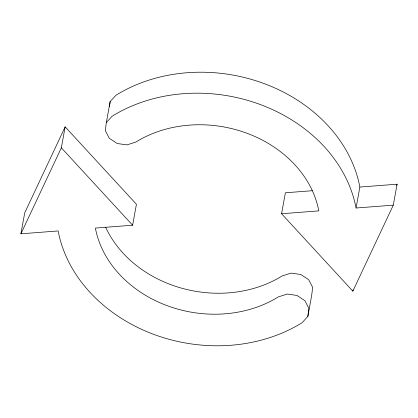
<?xml version="1.0" encoding="UTF-8"?>
<svg xmlns="http://www.w3.org/2000/svg" width="418" height="418" viewBox="0 0 418 418"><rect width="100%" height="100%" fill="white"/><g stroke="black" fill="none" stroke-linecap="round" stroke-linejoin="round"><path stroke-width="0.63" d="M281.575 213.75L352.844 291.153L393.291 205.149L397.1 184.192L359.861 187.055A151.603 125.39 10.3 0 0 115.875 95.314L110.143 101.595L106.334 122.558L105.326 130.609L109.302 138.28L117.202 143.51L126.91 144.9L135.824 142.078A113.701 94.04 10.3 0 1 318.814 210.881L281.575 213.75L285.384 192.787L312.35 190.712M109.521 106.553L110.143 101.595M307.857 316.405L308.865 308.348L304.889 300.683L296.989 295.448L287.281 294.058L278.367 296.885A113.701 94.04 10.3 0 1 95.377 228.076L132.616 225.213L136.425 204.25L65.156 126.847L24.709 212.851L20.9 233.808L58.139 230.945A151.603 125.39 10.3 0 0 302.125 322.686L307.857 316.405L311.666 295.442L312.674 287.391L308.698 279.72L300.798 274.49L291.09 273.1L282.176 275.922A113.701 94.04 10.3 0 1 105.608 227.162M20.9 233.808L61.347 147.81L65.156 126.847M106.334 122.558L112.066 116.277A151.603 125.39 10.3 0 1 356.052 208.018L359.861 187.055M352.844 291.153L353.079 289.878M396.546 185.367L397.1 184.192M356.052 208.018L393.291 205.149M61.347 147.81L132.616 225.213"/></g></svg>
